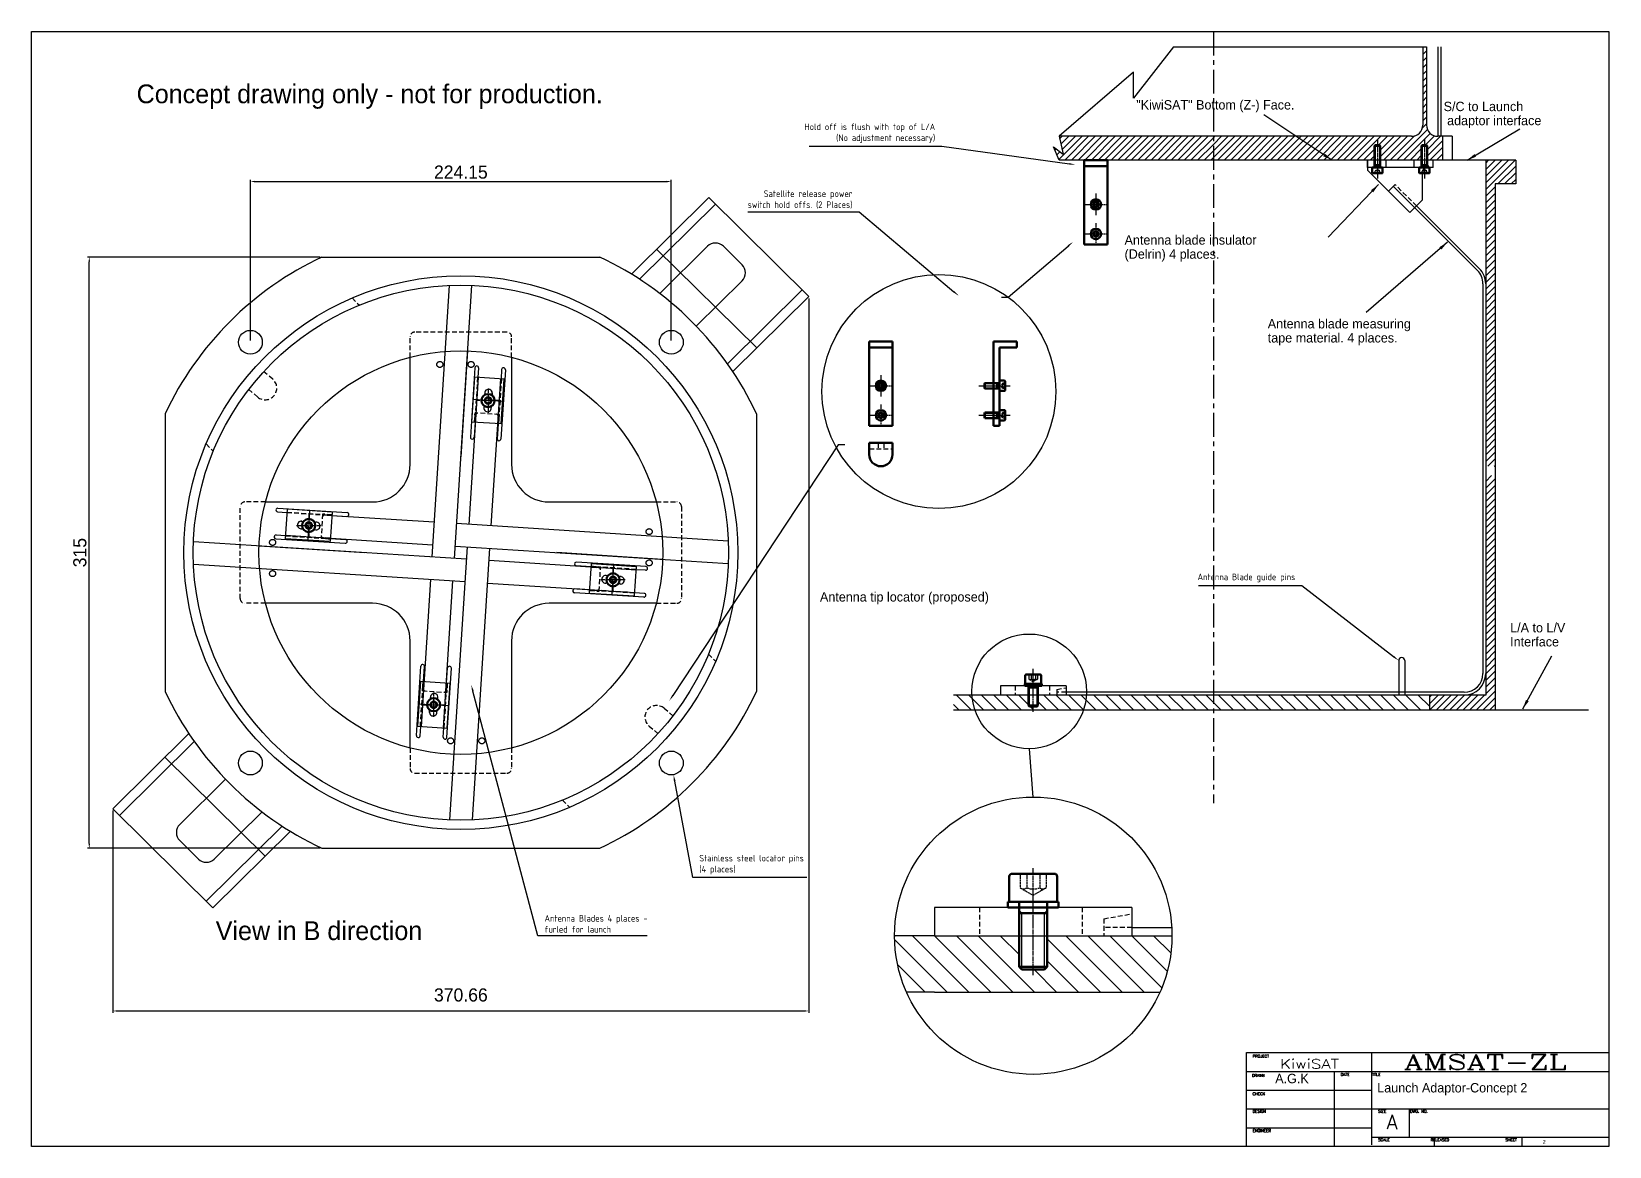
# Model space of a CAD drawing. Header units: millimetres. Extents: x 0 to 840, y 0 to 594.
import ezdxf
from ezdxf.enums import TextEntityAlignment as Align

# ---------------------------------------------------------------- set-up
doc = ezdxf.new("R2010")
doc.units = ezdxf.units.MM
doc.header["$LTSCALE"] = 0.4
doc.header["$PDMODE"] = 3
for name, pattern in [('AM_ISO02W050', [7.5, 6, -1.5]), ('AM_ISO02W050x2', [3.75, 3, -0.75]), ('AM_ISO08W050', [18, 12, -1.5, 3, -1.5]), ('AM_ISO08W050x2', [9, 6, -0.75, 1.5, -0.75]), ('CENTER', [50.8, 31.75, -6.35, 6.35, -6.35]), ('HIDDEN', [9.525, 6.35, -3.175])]:
    doc.linetypes.add(name, pattern=pattern)
for name, color, linetype, lineweight in [('AM_0N', 7, 'Continuous', 50), ('AM_3N', 6, 'AM_ISO02W050', 25), ('AM_4', 3, 'Continuous', 25), ('AM_4N', 3, 'Continuous', 25), ('AM_5', 3, 'Continuous', 25), ('AM_7N', 4, 'AM_ISO08W050', 25), ('AM_8', 1, 'Continuous', 25), ('Yellow', 2, 'Continuous', 50)]:
    doc.layers.add(name, color=color, linetype=linetype, lineweight=lineweight)
for name, color, linetype in [('BORDER', 7, 'Continuous'), ('CL', 3, 'CENTER'), ('HID', 2, 'HIDDEN'), ('OBJ', 7, 'Continuous'), ('OUT', 1, 'Continuous')]:
    doc.layers.add(name, color=color, linetype=linetype)
doc.styles.add('ACISOTS', font='isocp.shx', dxfattribs={"height": 1})
doc.styles.add('COMPLEX', font='complex', dxfattribs={"width": 1.5, "height": 8})
doc.styles.add('SIMPLEX', font='simplex', dxfattribs={"height": 0.06})
doc.dimstyles.new('AM_ISO$0', dxfattribs={"dimtxt": 7, "dimasz": 2.5, "dimexe": 1, "dimexo": 1, "dimgap": 1.5, "dimtad": 1, "dimdsep": 46, "dimtxsty": 'Standard', "dimcen": 0, "dimclrd": 256, "dimclre": 256, "dimclrt": 2, "dimadec": 0, "dimazin": 2, "dimtp": 0.1, "dimtm": 0.1, "dimtfac": 0.71, "dimtmove": 0, "dimatfit": 3, "dimfxl": 1, "dimlwd": -1, "dimlwe": -1, "dimarcsym": 0})
doc.dimstyles.new('AM_ISO$7', dxfattribs={"dimtxt": 5, "dimasz": 2.5, "dimexe": 1, "dimexo": 1, "dimgap": 1.5, "dimtad": 1, "dimdsep": 46, "dimtxsty": 'Standard', "dimcen": 0, "dimclrd": 256, "dimclre": 256, "dimclrt": 2, "dimadec": 0, "dimazin": 2, "dimtp": 0.1, "dimtm": 0.1, "dimtfac": 0.71, "dimtdec": 3, "dimtmove": 0, "dimatfit": 3, "dimfxl": 1, "dimlwd": -1, "dimlwe": -1, "dimarcsym": 0})
pattern_1 = [(45, (20.8389, 67.4299), (-1.767767, 1.767767), [])]
pattern_2 = [(45, (0, 0), (-1.767767, 1.767767), [])]

# ---------------------------------------------------------------- blocks, each defined once
blk = doc.blocks.new('*U34')
at = {"layer": 'AM_0N'}
for p, q in [((740.2, 533.17), (740.5, 533.48)), ((743.2, 533.17), (740.2, 533.17)), ((740.2, 522.73), (740.2, 533.17)), ((742.89, 533.48), (740.5, 533.48)), ((743.2, 533.17), (742.89, 533.48)), ((743.2, 522.73), (743.2, 533.17)), ((738.95, 518.78), (738.95, 521.48)), ((738.95, 521.48), (740.2, 521.48)), ((743.2, 522.73), (740.2, 522.73)), ((740.2, 522.42), (740.2, 522.73)), ((740.2, 521.48), (740.2, 522.42)), ((740.2, 521.48), (743.2, 521.48)), ((743.2, 522.42), (743.2, 522.73)), ((743.2, 521.48), (743.2, 522.42)), ((743.2, 521.48), (744.45, 521.48)), ((744.45, 518.78), (744.45, 521.48)), ((739.25, 518.48), (744.15, 518.48))]:
    blk.add_line(p, q, dxfattribs=at)
for centre, start, end in [((739.25, 518.78), 180, 270), ((744.15, 518.78), 270, 0)]:
    blk.add_arc(centre, 0.3, start, end, dxfattribs=at)
at = {"layer": 'AM_3N', "linetype": 'AM_ISO02W050x2'}
for p, q in [((740.45, 519.78), (741.7, 520.5)), ((740.45, 518.48), (740.45, 519.78)), ((742.95, 519.78), (741.7, 520.5)), ((741.7, 518.48), (741.7, 519.78)), ((742.95, 518.48), (742.95, 519.78))]:
    blk.add_line(p, q, dxfattribs=at)
for centre in [(741.07, 517.7), (742.32, 517.7)]:
    blk.add_arc(centre, 2.17, 73.22582, 106.77418, dxfattribs=at)
at = {"layer": 'AM_4N'}
for p, q in [((740.5, 533.48), (740.5, 522.73)), ((742.89, 533.48), (742.89, 522.73)), ((740.5, 522.73), (740.2, 522.42)), ((742.89, 522.73), (743.2, 522.42))]:
    blk.add_line(p, q, dxfattribs=at)
at = {"layer": 'AM_7N', "linetype": 'AM_ISO08W050x2'}
blk.add_line((741.7, 536.48), (741.7, 515.48), dxfattribs=at)
blk = doc.blocks.new('*U35')
at = {"layer": 'AM_0N'}
for p, q in [((715.17, 533.17), (715.48, 533.48)), ((718.17, 533.17), (715.17, 533.17)), ((715.17, 522.73), (715.17, 533.17)), ((717.87, 533.48), (715.48, 533.48)), ((718.17, 533.17), (717.87, 533.48)), ((718.17, 522.73), (718.17, 533.17)), ((713.92, 518.78), (713.92, 521.48)), ((713.92, 521.48), (715.17, 521.48)), ((718.17, 522.73), (715.17, 522.73)), ((715.17, 522.42), (715.17, 522.73)), ((715.17, 521.48), (715.17, 522.42)), ((715.17, 521.48), (718.17, 521.48)), ((718.17, 522.42), (718.17, 522.73)), ((718.17, 521.48), (718.17, 522.42)), ((718.17, 521.48), (719.42, 521.48)), ((719.42, 518.78), (719.42, 521.48)), ((714.22, 518.48), (719.12, 518.48))]:
    blk.add_line(p, q, dxfattribs=at)
for centre, start, end in [((714.22, 518.78), 180, 270), ((719.12, 518.78), 270, 0)]:
    blk.add_arc(centre, 0.3, start, end, dxfattribs=at)
at = {"layer": 'AM_3N', "linetype": 'AM_ISO02W050x2'}
for p, q in [((715.42, 519.78), (716.67, 520.5)), ((715.42, 518.48), (715.42, 519.78)), ((717.92, 519.78), (716.67, 520.5)), ((716.67, 518.48), (716.67, 519.78)), ((717.92, 518.48), (717.92, 519.78))]:
    blk.add_line(p, q, dxfattribs=at)
for centre in [(716.05, 517.7), (717.3, 517.7)]:
    blk.add_arc(centre, 2.17, 73.22582, 106.77418, dxfattribs=at)
at = {"layer": 'AM_4N'}
for p, q in [((715.48, 533.48), (715.48, 522.73)), ((717.87, 533.48), (717.87, 522.73)), ((715.48, 522.73), (715.17, 522.42)), ((717.87, 522.73), (718.17, 522.42))]:
    blk.add_line(p, q, dxfattribs=at)
at = {"layer": 'AM_7N', "linetype": 'AM_ISO08W050x2'}
blk.add_line((716.67, 536.48), (716.67, 515.48), dxfattribs=at)
blk = doc.blocks.new('*U36')
at = {"layer": 'AM_0N'}
for p, q in [((537.92, 246.48), (528.92, 246.48)), ((528.92, 246.48), (528.92, 245.48)), ((528.92, 245.48), (537.92, 245.48)), ((537.92, 245.48), (537.92, 246.48))]:
    blk.add_line(p, q, dxfattribs=at)
at = {"layer": 'AM_7N', "linetype": 'AM_ISO08W050x2'}
blk.add_line((533.42, 242.48), (533.42, 249.48), dxfattribs=at)
blk = doc.blocks.new('*U37')
at = {"layer": 'AM_0N'}
for p, q in [((529.17, 250.98), (529.17, 246.48)), ((529.17, 246.48), (530.92, 246.48)), ((529.67, 251.48), (537.17, 251.48)), ((530.92, 246.48), (530.92, 244.97)), ((530.92, 246.48), (535.92, 246.48)), ((530.92, 244.97), (530.92, 244.48)), ((530.92, 244.48), (530.92, 234.97)), ((535.92, 244.48), (530.92, 244.48)), ((535.92, 246.48), (537.67, 246.48)), ((535.92, 246.48), (535.92, 244.97)), ((535.92, 244.97), (535.92, 244.48)), ((535.92, 244.48), (535.92, 234.97)), ((537.67, 250.98), (537.67, 246.48)), ((530.92, 234.97), (531.41, 234.48)), ((535.92, 234.97), (530.92, 234.97)), ((535.43, 234.48), (531.41, 234.48)), ((535.92, 234.97), (535.43, 234.48))]:
    blk.add_line(p, q, dxfattribs=at)
for centre, start, end in [((529.67, 250.98), 90, 180), ((537.17, 250.98), 0, 90)]:
    blk.add_arc(centre, 0.5, start, end, dxfattribs=at)
at = {"layer": 'AM_3N', "linetype": 'AM_ISO02W050x2'}
for p, q in [((531.11, 251.48), (531.11, 248.98)), ((531.11, 248.98), (533.42, 247.64)), ((532.27, 251.48), (532.27, 248.98)), ((535.73, 248.98), (533.42, 247.64)), ((534.58, 251.48), (534.58, 248.98)), ((535.73, 251.48), (535.73, 248.98))]:
    blk.add_line(p, q, dxfattribs=at)
for centre, radius, start, end in [((531.69, 249.72), 0.941, 232.12112, 307.87888), ((533.42, 252.24), 3.46, 250.52878, 289.47122), ((535.15, 249.72), 0.941, 232.12112, 307.87888)]:
    blk.add_arc(centre, radius, start, end, dxfattribs=at)
at = {"layer": 'AM_4N'}
for p, q in [((531.41, 244.48), (530.92, 244.97)), ((531.41, 234.48), (531.41, 244.48)), ((535.43, 244.48), (535.92, 244.97)), ((535.43, 234.48), (535.43, 244.48))]:
    blk.add_line(p, q, dxfattribs=at)
at = {"layer": 'AM_7N', "linetype": 'AM_ISO08W050x2'}
blk.add_line((533.42, 231.48), (533.42, 254.48), dxfattribs=at)
blk = doc.blocks.new('*U38')
at = {"layer": 'AM_0N'}
for p, q in [((546.92, 130.28), (519.92, 130.28)), ((519.92, 130.28), (519.92, 127.28)), ((519.92, 127.28), (546.92, 127.28)), ((546.92, 127.28), (546.92, 130.28))]:
    blk.add_line(p, q, dxfattribs=at)
at = {"layer": 'AM_7N', "linetype": 'AM_ISO08W050x2'}
blk.add_line((533.42, 124.28), (533.42, 133.28), dxfattribs=at)
blk = doc.blocks.new('*U39')
at = {"layer": 'AM_0N'}
for p, q in [((520.67, 143.78), (520.67, 130.28)), ((522.17, 145.28), (544.67, 145.28)), ((546.17, 143.78), (546.17, 130.28)), ((520.67, 130.28), (525.92, 130.28)), ((525.92, 130.28), (525.92, 125.76)), ((525.92, 130.28), (540.92, 130.28)), ((540.92, 130.28), (546.17, 130.28)), ((540.92, 130.28), (540.92, 125.76)), ((525.92, 125.76), (525.92, 124.28)), ((525.92, 124.28), (525.92, 95.76)), ((540.92, 124.28), (525.92, 124.28)), ((540.92, 125.76), (540.92, 124.28)), ((540.92, 124.28), (540.92, 95.76)), ((525.92, 95.76), (527.39, 94.28)), ((540.92, 95.76), (525.92, 95.76)), ((539.45, 94.28), (527.39, 94.28)), ((540.92, 95.76), (539.45, 94.28))]:
    blk.add_line(p, q, dxfattribs=at)
for centre, start, end in [((522.17, 143.78), 90, 180), ((544.67, 143.78), 0, 90)]:
    blk.add_arc(centre, 1.5, start, end, dxfattribs=at)
at = {"layer": 'AM_3N', "linetype": 'AM_ISO02W050x2'}
for p, q in [((526.49, 145.28), (526.49, 137.78)), ((529.96, 145.28), (529.96, 137.78)), ((536.89, 145.28), (536.89, 137.78)), ((540.35, 145.28), (540.35, 137.78)), ((526.49, 137.78), (533.42, 133.78)), ((540.35, 137.78), (533.42, 133.78))]:
    blk.add_line(p, q, dxfattribs=at)
for centre, radius, start, end in [((528.22, 140.01), 2.82, 232.12112, 307.87888), ((533.42, 147.58), 10.39, 250.52878, 289.47122), ((538.62, 140.01), 2.82, 232.12112, 307.87888)]:
    blk.add_arc(centre, radius, start, end, dxfattribs=at)
at = {"layer": 'AM_4N'}
for p, q in [((527.39, 124.28), (525.92, 125.76)), ((527.39, 94.28), (527.39, 124.28)), ((539.45, 124.28), (540.92, 125.76)), ((539.45, 94.28), (539.45, 124.28))]:
    blk.add_line(p, q, dxfattribs=at)
at = {"layer": 'AM_7N', "linetype": 'AM_ISO08W050x2'}
blk.add_line((533.42, 91.28), (533.42, 148.28), dxfattribs=at)
blk = doc.blocks.new('*D15')
at = {"layer": 'AM_5'}
for p, q in [((116.54, 429.45), (116.54, 515.08)), ((119.04, 514.08), (338.19, 514.08)), ((340.69, 429.45), (340.69, 515.08))]:
    blk.add_line(p, q, dxfattribs=at)
for points in [[(119.04, 514.49), (119.04, 513.66), (116.54, 514.08)], [(338.19, 514.49), (338.19, 513.66), (340.69, 514.08)]]:
    blk.add_solid(points, dxfattribs=at)
at = {"layer": 'Defpoints', "color": 0}
for p in [(340.69, 514.08), (116.54, 428.45), (340.69, 428.45)]:
    blk.add_point(p, dxfattribs=at)
at = {"layer": 'AM_5', "color": 2, "insert": (228.61, 519.08), "char_height": 7, "attachment_point": 5}
blk.add_mtext('224.15', dxfattribs=at)
blk = doc.blocks.new('*U40')
at = {"layer": 'AM_0N'}
for p, q in [((146.73, 332.34), (145.86, 330.84)), ((145.86, 330.84), (146.73, 329.34)), ((148.46, 332.34), (146.73, 332.34)), ((146.73, 329.34), (148.46, 329.34)), ((149.33, 330.84), (148.46, 332.34)), ((148.46, 329.34), (149.33, 330.84))]:
    blk.add_line(p, q, dxfattribs=at)
for radius in [3.5, 1.73]:
    blk.add_circle((147.59, 330.84), radius, dxfattribs=at)
at = {"layer": 'AM_7N', "linetype": 'AM_ISO08W050x2'}
for p, q in [((147.59, 337.34), (147.59, 324.34)), ((141.09, 330.84), (154.09, 330.84))]:
    blk.add_line(p, q, dxfattribs=at)
blk = doc.blocks.new('*U41')
at = {"layer": 'AM_0N'}
for p, q in [((214.14, 237.08), (212.64, 236.22)), ((212.64, 236.22), (212.64, 234.48)), ((215.64, 236.22), (214.14, 237.08)), ((215.64, 234.48), (215.64, 236.22)), ((212.64, 234.48), (214.14, 233.62)), ((214.14, 233.62), (215.64, 234.48))]:
    blk.add_line(p, q, dxfattribs=at)
for radius in [3.5, 1.73]:
    blk.add_circle((214.14, 235.35), radius, dxfattribs=at)
at = {"layer": 'AM_7N', "linetype": 'AM_ISO08W050x2'}
for p, q in [((207.64, 235.35), (220.64, 235.35)), ((214.14, 228.85), (214.14, 241.85))]:
    blk.add_line(p, q, dxfattribs=at)
blk = doc.blocks.new('*U42')
at = {"layer": 'AM_0N'}
for p, q in [((308.77, 303.4), (307.9, 301.9)), ((310.5, 303.4), (308.77, 303.4)), ((311.37, 301.9), (310.5, 303.4)), ((307.9, 301.9), (308.77, 300.4)), ((308.77, 300.4), (310.5, 300.4)), ((310.5, 300.4), (311.37, 301.9))]:
    blk.add_line(p, q, dxfattribs=at)
for radius in [3.5, 1.73]:
    blk.add_circle((309.64, 301.9), radius, dxfattribs=at)
at = {"layer": 'AM_7N', "linetype": 'AM_ISO08W050x2'}
for p, q in [((309.64, 295.4), (309.64, 308.4)), ((316.14, 301.9), (303.14, 301.9))]:
    blk.add_line(p, q, dxfattribs=at)
blk = doc.blocks.new('*U43')
at = {"layer": 'AM_0N'}
for p, q in [((243.09, 399.12), (241.59, 398.26)), ((241.59, 398.26), (241.59, 396.53)), ((241.59, 396.53), (243.09, 395.66)), ((244.59, 398.26), (243.09, 399.12)), ((243.09, 395.66), (244.59, 396.53)), ((244.59, 396.53), (244.59, 398.26))]:
    blk.add_line(p, q, dxfattribs=at)
for radius in [3.5, 1.73]:
    blk.add_circle((243.09, 397.39), radius, dxfattribs=at)
at = {"layer": 'AM_7N', "linetype": 'AM_ISO08W050x2'}
for p, q in [((243.09, 403.89), (243.09, 390.89)), ((249.59, 397.39), (236.59, 397.39))]:
    blk.add_line(p, q, dxfattribs=at)
blk = doc.blocks.new('*U44')
at = {"layer": 'AM_0N'}
for p, q in [((507.71, 406.75), (507.4, 406.44)), ((507.4, 404.06), (507.4, 406.44)), ((507.71, 403.75), (507.4, 404.06)), ((514.15, 406.75), (507.71, 406.75)), ((507.71, 403.75), (507.71, 406.75)), ((514.15, 403.75), (507.71, 403.75)), ((514.15, 403.75), (514.15, 406.75)), ((514.46, 406.75), (514.15, 406.75)), ((514.46, 403.75), (514.15, 403.75)), ((515.4, 406.75), (514.46, 406.75)), ((515.4, 403.75), (514.46, 403.75)), ((518.1, 408), (515.4, 408)), ((515.4, 408), (515.4, 406.75)), ((515.4, 406.75), (515.4, 403.75)), ((515.4, 403.75), (515.4, 402.5)), ((518.4, 407.7), (518.4, 402.8)), ((518.1, 402.5), (515.4, 402.5))]:
    blk.add_line(p, q, dxfattribs=at)
for centre, start, end in [((518.1, 407.7), 0, 90), ((518.1, 402.8), 270, 0)]:
    blk.add_arc(centre, 0.3, start, end, dxfattribs=at)
at = {"layer": 'AM_3N', "linetype": 'AM_ISO02W050x2'}
for p, q in [((517.1, 406.69), (516.27, 405.25)), ((517.1, 403.8), (516.27, 405.25)), ((518.4, 406.69), (517.1, 406.69)), ((518.4, 405.97), (517.1, 405.97)), ((518.4, 404.53), (517.1, 404.53)), ((518.4, 403.8), (517.1, 403.8))]:
    blk.add_line(p, q, dxfattribs=at)
for centre, radius, start, end in [((517.57, 406.33), 0.588, 142.12112, 217.87888), ((519.14, 405.25), 2.17, 160.52878, 199.47122), ((517.57, 404.17), 0.588, 142.12112, 217.87888)]:
    blk.add_arc(centre, radius, start, end, dxfattribs=at)
at = {"layer": 'AM_4N'}
for p, q in [((507.4, 406.44), (514.15, 406.44)), ((507.4, 404.06), (514.15, 404.06)), ((514.15, 406.44), (514.46, 406.75)), ((514.15, 404.06), (514.46, 403.75))]:
    blk.add_line(p, q, dxfattribs=at)
at = {"layer": 'AM_7N', "linetype": 'AM_ISO08W050x2'}
blk.add_line((504.4, 405.25), (521.4, 405.25), dxfattribs=at)
blk = doc.blocks.new('*U45')
at = {"layer": 'AM_0N'}
for p, q in [((507.71, 391.05), (507.4, 390.74)), ((507.4, 388.36), (507.4, 390.74)), ((507.71, 388.05), (507.4, 388.36)), ((514.15, 391.05), (507.71, 391.05)), ((507.71, 388.05), (507.71, 391.05)), ((514.15, 388.05), (507.71, 388.05)), ((514.15, 388.05), (514.15, 391.05)), ((514.46, 391.05), (514.15, 391.05)), ((514.46, 388.05), (514.15, 388.05)), ((515.4, 391.05), (514.46, 391.05)), ((515.4, 388.05), (514.46, 388.05)), ((518.1, 392.3), (515.4, 392.3)), ((515.4, 392.3), (515.4, 391.05)), ((515.4, 391.05), (515.4, 388.05)), ((515.4, 388.05), (515.4, 386.8)), ((518.1, 386.8), (515.4, 386.8)), ((518.4, 392), (518.4, 387.1))]:
    blk.add_line(p, q, dxfattribs=at)
for centre, start, end in [((518.1, 392), 0, 90), ((518.1, 387.1), 270, 0)]:
    blk.add_arc(centre, 0.3, start, end, dxfattribs=at)
at = {"layer": 'AM_3N', "linetype": 'AM_ISO02W050x2'}
for p, q in [((517.1, 390.99), (516.27, 389.55)), ((517.1, 388.1), (516.27, 389.55)), ((518.4, 390.99), (517.1, 390.99)), ((518.4, 390.27), (517.1, 390.27)), ((518.4, 388.83), (517.1, 388.83)), ((518.4, 388.1), (517.1, 388.1))]:
    blk.add_line(p, q, dxfattribs=at)
for centre, radius, start, end in [((517.57, 390.63), 0.588, 142.12112, 217.87888), ((519.14, 389.55), 2.17, 160.52878, 199.47122), ((517.57, 388.47), 0.588, 142.12112, 217.87888)]:
    blk.add_arc(centre, radius, start, end, dxfattribs=at)
at = {"layer": 'AM_4N'}
for p, q in [((507.4, 390.74), (514.15, 390.74)), ((507.4, 388.36), (514.15, 388.36)), ((514.15, 390.74), (514.46, 391.05)), ((514.15, 388.36), (514.46, 388.05))]:
    blk.add_line(p, q, dxfattribs=at)
at = {"layer": 'AM_7N', "linetype": 'AM_ISO08W050x2'}
blk.add_line((504.4, 389.55), (521.4, 389.55), dxfattribs=at)
blk = doc.blocks.new('*U46')
at = {"layer": 'AM_0N'}
for p, q in [((451.56, 406.5), (450.84, 405.25)), ((450.84, 405.25), (451.56, 404)), ((453.01, 406.5), (451.56, 406.5)), ((451.56, 404), (453.01, 404)), ((453.73, 405.25), (453.01, 406.5)), ((453.01, 404), (453.73, 405.25))]:
    blk.add_line(p, q, dxfattribs=at)
for radius in [2.75, 1.44]:
    blk.add_circle((452.29, 405.25), radius, dxfattribs=at)
at = {"layer": 'AM_7N', "linetype": 'AM_ISO08W050x2'}
for p, q in [((446.54, 405.25), (458.04, 405.25)), ((452.29, 411), (452.29, 399.5))]:
    blk.add_line(p, q, dxfattribs=at)
blk = doc.blocks.new('*U47')
at = {"layer": 'AM_0N'}
for p, q in [((451.56, 390.8), (450.84, 389.55)), ((450.84, 389.55), (451.56, 388.3)), ((453.01, 390.8), (451.56, 390.8)), ((451.56, 388.3), (453.01, 388.3)), ((453.73, 389.55), (453.01, 390.8)), ((453.01, 388.3), (453.73, 389.55))]:
    blk.add_line(p, q, dxfattribs=at)
for radius in [2.75, 1.44]:
    blk.add_circle((452.29, 389.55), radius, dxfattribs=at)
at = {"layer": 'AM_7N', "linetype": 'AM_ISO08W050x2'}
for p, q in [((452.29, 395.3), (452.29, 383.8)), ((446.54, 389.55), (458.04, 389.55))]:
    blk.add_line(p, q, dxfattribs=at)
blk = doc.blocks.new('*S58')
at = {"layer": 'AM_5', "color": 3}
for p, q in [((429.54, 373.77), (341.5, 240.29)), ((433.04, 373.77), (429.54, 373.77))]:
    blk.add_line(p, q, dxfattribs=at)
blk.add_trace([(341.11, 240.54), (341.88, 240.04), (339.57, 237.37)], dxfattribs=at)
at = {"layer": 'AM_5', "color": 2, "insert": (433.04, 375.52), "char_height": 3.5, "attachment_point": 7, "style": 'ACISOTS'}
blk.add_mtext('\\P', dxfattribs=at)
blk = doc.blocks.new('*U54')
at = {"layer": 'AM_0N'}
for p, q in [((566.08, 487.43), (565.36, 486.18)), ((567.53, 487.43), (566.08, 487.43)), ((568.25, 486.18), (567.53, 487.43)), ((565.36, 486.18), (566.08, 484.93)), ((566.08, 484.93), (567.53, 484.93)), ((567.53, 484.93), (568.25, 486.18))]:
    blk.add_line(p, q, dxfattribs=at)
for radius in [2.75, 1.44]:
    blk.add_circle((566.8, 486.18), radius, dxfattribs=at)
at = {"layer": 'AM_7N', "linetype": 'AM_ISO08W050x2'}
for p, q in [((566.8, 491.93), (566.8, 480.43)), ((561.05, 486.18), (572.55, 486.18))]:
    blk.add_line(p, q, dxfattribs=at)
blk = doc.blocks.new('*S59')
at = {"layer": 'AM_5', "color": 3}
for p, q in [((381.36, 497.92), (440.65, 497.92)), ((440.65, 497.92), (491.17, 455.36))]:
    blk.add_line(p, q, dxfattribs=at)
blk.add_trace([(490.87, 455.01), (491.47, 455.71), (493.85, 453.11)], dxfattribs=at)
at = {"layer": 'AM_5', "color": 2, "insert": (437.15, 499.67), "char_height": 3.5, "attachment_point": 9, "style": 'ACISOTS'}
blk.add_mtext('Satellite release power \\Pswitch hold offs. (2 Places) ', dxfattribs=at)
blk = doc.blocks.new('*S60')
at = {"layer": 'AM_5', "color": 3}
for p, q in [((519.99, 452.48), (551.98, 479.7)), ((516.49, 452.48), (519.99, 452.48))]:
    blk.add_line(p, q, dxfattribs=at)
blk.add_trace([(552.28, 479.35), (551.68, 480.05), (554.64, 481.97)], dxfattribs=at)
blk = doc.blocks.new('*U56')
at = {"layer": 'AM_0N'}
for p, q in [((566.08, 503.13), (565.36, 501.88)), ((565.36, 501.88), (566.08, 500.63)), ((567.53, 503.13), (566.08, 503.13)), ((566.08, 500.63), (567.53, 500.63)), ((568.25, 501.88), (567.53, 503.13)), ((567.53, 500.63), (568.25, 501.88))]:
    blk.add_line(p, q, dxfattribs=at)
for radius in [2.75, 1.44]:
    blk.add_circle((566.8, 501.88), radius, dxfattribs=at)
at = {"layer": 'AM_7N', "linetype": 'AM_ISO08W050x2'}
for p, q in [((566.8, 507.63), (566.8, 496.13)), ((561.05, 501.88), (572.55, 501.88))]:
    blk.add_line(p, q, dxfattribs=at)
blk = doc.blocks.new('*S61')
at = {"layer": 'AM_5', "color": 3}
for p, q in [((414.01, 532.86), (484.72, 532.86)), ((484.72, 532.86), (552.69, 523.47))]:
    blk.add_line(p, q, dxfattribs=at)
blk.add_trace([(552.63, 523.01), (552.76, 523.92), (556.16, 522.99)], dxfattribs=at)
at = {"layer": 'AM_5', "color": 2, "insert": (481.22, 534.61), "char_height": 3.5, "attachment_point": 9, "style": 'ACISOTS'}
blk.add_mtext('Hold off is flush with top of L/A\\P(No adjustment necessary)', dxfattribs=at)
blk = doc.blocks.new('*S62')
at = {"layer": 'AM_5', "color": 3}
for p, q in [((621.39, 298.89), (676.43, 298.89)), ((676.43, 298.89), (725.26, 261.02))]:
    blk.add_line(p, q, dxfattribs=at)
blk.add_trace([(724.97, 260.66), (725.54, 261.39), (728.02, 258.88)], dxfattribs=at)
at = {"layer": 'AM_5', "color": 2, "insert": (672.93, 300.64), "char_height": 3.5, "attachment_point": 9, "style": 'ACISOTS'}
blk.add_mtext('Antenna Blade guide pins\\P', dxfattribs=at)
blk = doc.blocks.new('*D32')
at = {"layer": 'AM_5'}
for p, q in [((153.66, 473.87), (29.74, 473.87)), ((30.74, 161.37), (30.74, 471.37)), ((153.66, 158.87), (29.74, 158.87))]:
    blk.add_line(p, q, dxfattribs=at)
for points in [[(30.32, 471.37), (31.15, 471.37), (30.74, 473.87)], [(30.32, 161.37), (31.15, 161.37), (30.74, 158.87)]]:
    blk.add_solid(points, dxfattribs=at)
at = {"layer": 'Defpoints', "color": 0}
for p in [(30.74, 473.87), (154.66, 473.87), (154.66, 158.87)]:
    blk.add_point(p, dxfattribs=at)
at = {"layer": 'AM_5', "color": 2, "insert": (25.74, 316.37), "char_height": 7, "attachment_point": 5, "rotation": 90}
blk.add_mtext('315', dxfattribs=at)
blk = doc.blocks.new('*S63')
at = {"layer": 'AM_5', "color": 3}
for p, q in [((269.66, 112.21), (235.03, 242.6)), ((327.78, 112.21), (269.66, 112.21))]:
    blk.add_line(p, q, dxfattribs=at)
blk.add_trace([(235.47, 242.72), (234.58, 242.48), (234.13, 245.99)], dxfattribs=at)
at = {"layer": 'AM_5', "color": 2, "insert": (273.16, 113.96), "char_height": 3.5, "attachment_point": 7, "style": 'ACISOTS'}
blk.add_mtext('Antenna Blades 4 places -\\Pfurled for launch ', dxfattribs=at)
blk = doc.blocks.new('*S64')
at = {"layer": 'AM_5', "color": 3}
for p, q in [((352.09, 143.21), (342.5, 194.61)), ((412.89, 143.21), (352.09, 143.21))]:
    blk.add_line(p, q, dxfattribs=at)
blk.add_trace([(342.95, 194.7), (342.04, 194.53), (341.86, 198.05)], dxfattribs=at)
at = {"layer": 'AM_5', "color": 2, "insert": (355.59, 144.96), "char_height": 3.5, "attachment_point": 7, "style": 'ACISOTS'}
blk.add_mtext('Stainless steel locator pins\\P(4 places)', dxfattribs=at)
blk = doc.blocks.new('*D33')
at = {"layer": 'AM_5'}
for p, q in [((413.94, 451.83), (413.94, 71.18)), ((43.29, 178.91), (43.29, 71.18)), ((45.79, 72.18), (411.44, 72.18))]:
    blk.add_line(p, q, dxfattribs=at)
for points in [[(45.79, 72.59), (45.79, 71.76), (43.29, 72.18)], [(411.44, 72.59), (411.44, 71.76), (413.94, 72.18)]]:
    blk.add_solid(points, dxfattribs=at)
at = {"layer": 'Defpoints', "color": 0}
for p in [(413.94, 452.83), (43.29, 179.91), (413.94, 72.18)]:
    blk.add_point(p, dxfattribs=at)
at = {"layer": 'AM_5', "color": 2, "insert": (228.61, 80.68), "char_height": 7, "attachment_point": 5}
blk.add_mtext('370.66', dxfattribs=at)

msp = doc.modelspace()

# ---------------------------------------------------------------- hatches: boundary and pattern name
at = {"layer": 'AM_8'}
h = msp.add_hatch(dxfattribs=at)
h.set_pattern_fill('_U', color=256, scale=2.5, angle=45, style=0, pattern_type=0)
h.set_pattern_definition(pattern_2)
edge = h.paths.add_edge_path()
edge.add_line((715.173, 533.171), (715.479, 533.478))
edge.add_line((715.479, 533.478), (717.866, 533.478))
edge.add_line((717.866, 533.478), (718.173, 533.171))
edge.add_line((718.173, 533.171), (718.173, 525.478))
edge.add_line((718.173, 525.478), (740.196, 525.478))
edge.add_line((740.196, 525.478), (740.196, 533.171))
edge.add_line((740.196, 533.171), (740.503, 533.478))
edge.add_line((740.503, 533.478), (742.89, 533.478))
edge.add_line((742.89, 533.478), (743.196, 533.171))
edge.add_line((743.196, 533.171), (743.196, 525.478))
edge.add_line((743.196, 525.478), (751.421, 525.478))
edge.add_line((751.421, 525.478), (751.421, 538.178))
edge.add_line((751.421, 538.178), (748.821, 538.178))
edge.add_arc((748.821, 544.178), 6, 180, 270, ccw=False)
edge.add_line((742.821, 544.178), (742.821, 585.875))
edge.add_line((742.821, 585.875), (740.821, 585.875))
edge.add_line((740.821, 585.875), (740.821, 544.178))
edge.add_arc((734.821, 544.178), 6, -90, 0, ccw=False)
edge.add_line((734.821, 538.178), (629.351, 538.178))
edge.add_line((629.351, 538.178), (629.351, 525.478))
edge.add_line((629.351, 525.478), (715.173, 525.478))
edge.add_line((715.173, 525.478), (715.173, 533.171))
h = msp.add_hatch(dxfattribs=at)
h.set_pattern_fill('_U', color=256, scale=2.5, angle=45, style=0, pattern_type=0)
h.set_pattern_definition(pattern_2)
h.paths.add_polyline_path([(629.351, 538.178), (547.146, 538.178), (549.269, 528.62), (544.264, 532.516), (547.146, 525.478), (629.351, 525.478)])
h = msp.add_hatch(dxfattribs=at)
h.set_pattern_fill('_U', color=256, scale=2.5, angle=45, style=0, pattern_type=0)
h.set_pattern_definition(pattern_1)
h.paths.add_polyline_path([(790.351, 512.778), (790.351, 525.478), (774.351, 525.478), (774.351, 362.394), (779.351, 362.394), (779.351, 512.778)])
h = msp.add_hatch(dxfattribs=at)
h.set_pattern_fill('_U', color=256, scale=2.5, angle=45, style=0, pattern_type=0)
h.set_pattern_definition(pattern_1)
h.paths.add_polyline_path([(779.351, 357.394), (774.351, 357.394), (774.351, 240.478), (744.352, 240.478), (744.352, 232.478), (779.351, 232.478)])
h = msp.add_hatch(dxfattribs=at)
h.set_pattern_fill('_U', color=256, scale=4.7, angle=135, style=0, pattern_type=0)
h.set_pattern_definition([(135, (20.839, 67.43), (-3.323402, -3.323402), [])])
h.paths.add_polyline_path([(744.352, 240.478), (535.921, 240.478), (535.921, 234.969), (535.43, 234.478), (531.412, 234.478), (530.921, 234.969), (530.921, 240.478), (490.874, 240.478), (490.944, 232.478), (744.352, 232.478)])
h = msp.add_hatch(dxfattribs=at)
h.set_pattern_fill('_U', color=256, scale=8.25, angle=135, style=0, pattern_type=0)
h.set_pattern_definition([(135, (133.355, 28.071), (-5.83363, -5.83363), [])])
edge = h.paths.add_edge_path()
edge.add_arc((533.421, 112.283), 73.87, 180.300002, 203.961392)
edge.add_line((465.917, 82.283), (600.924, 82.283))
edge.add_arc((533.421, 112.283), 73.87, 336.038608, 360)
edge.add_line((607.29, 112.283), (540.921, 112.283))
edge.add_line((540.921, 112.283), (540.921, 95.755))
edge.add_line((540.921, 95.755), (539.449, 94.283))
edge.add_line((539.449, 94.283), (527.393, 94.283))
edge.add_line((527.393, 94.283), (525.921, 95.755))
edge.add_line((525.921, 95.755), (525.921, 112.283))
edge.add_line((525.921, 112.283), (459.952, 112.283))
edge.add_line((459.952, 112.283), (459.552, 111.896))

# ---------------------------------------------------------------- linework, layer by layer
msp.add_lwpolyline([(0, 0), (0, 594), (840, 594), (840, 0), (0, 0)], close=True)
at = {"layer": 'AM_4'}
msp.add_line((228.615, 316.371), (228.615, 316.371), dxfattribs=at)
msp.add_line((228.615, 316.371), (228.615, 316.371), dxfattribs=at)
at = {"layer": 'BORDER'}
for p, q in [((646.925, 50), (840.257, 50)), ((646.925, 0), (646.925, 50)), ((713.591, 50), (713.591, 0.853)), ((646.925, 40), (840.159, 40)), ((693.591, 40), (693.591, 0.374)), ((646.925, 30), (713.591, 30)), ((646.925, 20), (840.159, 20)), ((733.591, 20), (733.591, 5)), ((646.925, 10), (713.591, 10)), ((713.591, 5), (840.159, 5)), ((746.924, 5), (746.924, 0)), ((793.591, 5), (793.591, 0))]:
    msp.add_line(p, q, dxfattribs=at)
at = {"layer": 'CL'}
msp.add_line((629.351, 594), (629.351, 182.957), dxfattribs=at)
for centre in [(217.434, 416.638), (234.067, 416.638), (328.882, 327.552), (128.348, 321.823), (328.882, 310.919), (128.348, 305.19), (223.163, 216.104), (239.796, 216.104)]:
    msp.add_circle(centre, 1.6, dxfattribs=at)
at = {"layer": 'HID'}
for p, q in [((170.73, 452.038), (174.551, 448.217)), ((201.615, 420.425), (201.615, 431.371)), ((253.115, 433.871), (204.115, 433.871)), ((255.615, 420.425), (255.615, 431.371)), ((128.397, 408.75), (123.646, 412.744)), ((237.518, 409.773), (235.984, 385.822)), ((237.718, 409.76), (236.184, 385.81)), ((249.993, 408.974), (248.459, 385.024)), ((250.192, 408.962), (248.659, 385.011)), ((120.416, 399.259), (115.666, 403.254)), ((235.835, 385.832), (236.154, 390.822)), ((249.128, 389.991), (236.154, 390.822)), ((236.334, 385.8), (236.589, 389.792)), ((248.309, 385.033), (248.565, 389.025)), ((248.808, 385.001), (249.128, 389.991)), ((92.948, 374.256), (96.769, 370.435)), ((446.085, 371.601), (458.485, 371.601)), ((450.785, 374.801), (450.785, 371.601)), ((453.785, 374.801), (453.785, 371.601)), ((111.115, 291.871), (111.115, 340.871)), ((124.561, 343.371), (113.615, 343.371)), ((136.011, 337.748), (159.962, 336.215)), ((136.024, 337.948), (159.975, 336.414)), ((154.995, 336.884), (154.164, 323.91)), ((159.985, 336.564), (154.995, 336.884)), ((159.953, 336.065), (155.961, 336.321)), ((332.669, 343.371), (343.615, 343.371)), ((346.115, 340.871), (346.115, 291.871)), ((135.213, 325.274), (159.163, 323.74)), ((135.225, 325.474), (159.176, 323.94)), ((159.154, 323.591), (154.164, 323.91)), ((159.186, 324.09), (155.194, 324.345)), ((298.044, 308.652), (302.036, 308.396)), ((322.005, 307.268), (298.054, 308.802)), ((322.017, 307.468), (298.067, 309.001)), ((298.076, 309.151), (303.066, 308.831)), ((302.235, 295.858), (303.066, 308.831)), ((297.245, 296.178), (302.235, 295.858)), ((321.206, 294.794), (297.255, 296.327)), ((321.219, 294.993), (297.268, 296.527)), ((297.277, 296.677), (301.269, 296.421)), ((124.561, 289.371), (113.615, 289.371)), ((332.669, 289.371), (343.615, 289.371)), ((360.461, 262.307), (364.282, 258.486)), ((207.038, 223.78), (208.571, 247.731)), ((207.237, 223.767), (208.771, 247.718)), ((208.422, 247.74), (208.102, 242.751)), ((208.921, 247.709), (208.665, 243.717)), ((219.512, 222.981), (221.046, 246.932)), ((219.712, 222.968), (221.246, 246.919)), ((220.896, 246.942), (220.641, 242.95)), ((221.395, 246.91), (221.076, 241.92)), ((208.102, 242.751), (221.076, 241.92)), ((336.814, 233.482), (341.564, 229.488)), ((328.833, 223.992), (333.584, 219.997)), ((201.615, 212.317), (201.555, 201.384)), ((255.615, 212.317), (255.615, 201.371)), ((204.055, 198.871), (253.115, 198.871)), ((282.679, 184.525), (286.5, 180.704))]:
    msp.add_line(p, q, dxfattribs=at)
at = {"layer": 'HID', "color": 1}
for p, q in [((523.869, 245.478), (523.869, 240.478)), ((542.102, 245.478), (542.102, 240.478)), ((545.921, 243.478), (545.921, 240.476)), ((550.921, 241.948), (545.921, 241.948)), ((504.766, 127.283), (504.766, 112.283)), ((559.464, 127.283), (559.464, 112.283)), ((570.921, 121.283), (570.921, 112.277)), ((585.921, 116.693), (570.921, 116.693))]:
    msp.add_line(p, q, dxfattribs=at)
at = {"layer": 'HID'}
for centre, radius, start, end in [((204.115, 431.371), 2.5, 90, 180), ((253.115, 431.371), 2.5, 0, 90), ((124.406, 404.005), 6.2, 229.93803, 49.93803), ((237.587, 389.728), 1, 86.336042, 176.336042), ((247.567, 389.089), 1, 356.336042, 86.336042), ((113.615, 340.871), 2.5, 90, 180), ((155.897, 335.323), 1, 86.336042, 176.336042), ((343.615, 340.871), 2.5, 0, 90), ((155.258, 325.343), 1, 176.336042, 266.336042), ((301.972, 307.398), 1, 356.336042, 86.336042), ((301.333, 297.419), 1, 266.336042, 356.336042), ((113.615, 291.871), 2.5, 180, 270), ((343.615, 291.871), 2.5, 270, 0), ((209.663, 243.653), 1, 176.336042, 266.336042), ((219.643, 243.014), 1, 266.336042, 356.336042), ((332.824, 228.737), 6.2, 49.93803, 229.93803), ((204.055, 201.371), 2.5, 179.68727, 270), ((253.115, 201.371), 2.5, 270, 0)]:
    msp.add_arc(centre, radius, start, end, dxfattribs=at)
at = {"layer": 'OBJ'}
for p, q in [((711.351, 521.478), (711.351, 520.23)), ((711.351, 521.478), (711.351, 520.23)), ((713.741, 521.445), (713.709, 521.478))]:
    msp.add_line(p, q, dxfattribs=at)
at = {"layer": 'OBJ', "linetype": 'HIDDEN'}
msp.add_line((737.505, 501.132), (726.191, 512.446), dxfattribs=at)
at = {"layer": 'OUT'}
for p, q in [((608.06, 585.875), (586.774, 558.419)), ((608.06, 585.875), (742.821, 585.875)), ((740.821, 585.875), (740.821, 544.178)), ((742.821, 585.875), (742.821, 544.178)), ((748.821, 585.875), (748.821, 538.178)), ((750.421, 585.875), (750.421, 538.178)), ((586.774, 572.406), (547.146, 538.178)), ((586.774, 558.419), (586.774, 572.406)), ((734.821, 538.178), (547.146, 538.178)), ((547.146, 538.178), (549.269, 528.62)), ((756.421, 538.178), (748.821, 538.178)), ((751.421, 538.178), (751.421, 525.478)), ((756.421, 538.178), (756.421, 525.478)), ((547.146, 525.478), (544.264, 532.516)), ((544.264, 532.516), (549.269, 528.62)), ((790.351, 525.478), (547.146, 525.478)), ((711.351, 521.478), (711.351, 525.478)), ((746.351, 525.478), (711.351, 525.478)), ((711.351, 521.478), (711.351, 525.478)), ((711.351, 525.478), (711.351, 520.23)), ((743.945, 521.478), (711.351, 521.478)), ((721.351, 521.478), (721.351, 525.478)), ((736.351, 521.478), (736.351, 525.478)), ((746.351, 521.478), (743.945, 521.478)), ((746.351, 521.478), (746.351, 525.478)), ((774.351, 525.478), (774.351, 240.478)), ((790.351, 525.478), (790.351, 512.778)), ((733.977, 497.604), (711.351, 520.23)), ((740.765, 504.392), (740.765, 518.298)), ((779.351, 512.778), (779.351, 232.478)), ((790.351, 512.778), (779.351, 512.778)), ((360.61, 505.569), (319.398, 464.811)), ((413.944, 452.832), (360.61, 505.569)), ((726.191, 512.446), (722.663, 508.918)), ((769.952, 466.72), (725.209, 511.463)), ((740.765, 504.392), (733.977, 497.604)), ((364.166, 502.053), (323.736, 462.069)), ((359.948, 479.598), (334.508, 454.438)), ((378.341, 469.754), (368.386, 479.598)), ((154.657, 473.871), (302.573, 473.871)), ((386.213, 425.406), (332.879, 478.143)), ((222.434, 458.737), (213.171, 314.087)), ((225.147, 313.32), (234.46, 458.751)), ((378.342, 461.221), (353.934, 437.082)), ((410.388, 456.348), (370.58, 416.978)), ((772.881, 459.649), (772.881, 251.948)), ((413.944, 452.832), (373.457, 412.791)), ((201.615, 363.371), (201.615, 420.425)), ((232.222, 423.81), (228.615, 367.481)), ((255.615, 420.425), (255.615, 363.371)), ((236.041, 414.878), (233.677, 377.954)), ((238.037, 414.75), (237.718, 409.76)), ((252.308, 413.836), (249.944, 376.912)), ((250.312, 413.964), (249.993, 408.974)), ((237.867, 409.751), (232.85, 331.397)), ((234.488, 385.918), (236.021, 409.869)), ((251.689, 408.866), (236.021, 409.869)), ((244.826, 330.63), (249.843, 408.984)), ((250.155, 384.915), (251.689, 408.866)), ((250.922, 396.89), (235.254, 397.894)), ((241.362, 401.65), (241.281, 400.389)), ((245.34, 401.515), (245.25, 400.145)), ((71.115, 390.329), (71.115, 242.413)), ((240.914, 394.649), (240.852, 393.674)), ((244.87, 394.379), (244.82, 393.625)), ((386.115, 390.329), (386.115, 242.413)), ((250.155, 384.915), (234.488, 385.918)), ((236.184, 385.81), (235.673, 377.826)), ((248.459, 385.024), (247.948, 377.04)), ((124.561, 343.371), (181.615, 343.371)), ((131.022, 338.068), (136.011, 337.748)), ((131.149, 340.064), (168.074, 337.699)), ((136.12, 339.445), (135.117, 323.777)), ((160.071, 337.911), (136.12, 339.445)), ((148.095, 338.678), (147.092, 323.01)), ((160.071, 337.911), (159.068, 322.243)), ((159.962, 336.215), (167.946, 335.704)), ((275.615, 343.371), (332.669, 343.371)), ((143.336, 329.118), (144.596, 329.037)), ((143.471, 333.096), (144.841, 333.005)), ((150.336, 328.67), (151.311, 328.607)), ((150.607, 332.626), (151.361, 332.576)), ((214.356, 332.581), (159.991, 336.063)), ((370.981, 322.552), (226.331, 331.814)), ((231.666, 312.903), (86.235, 322.215)), ((121.176, 319.978), (177.505, 316.371)), ((130.108, 323.797), (167.032, 321.433)), ((130.236, 325.793), (135.225, 325.474)), ((159.068, 322.243), (135.117, 323.777)), ((135.235, 325.623), (213.589, 320.606)), ((159.176, 323.94), (167.16, 323.429)), ((222.77, 173.991), (232.083, 319.422)), ((225.564, 319.839), (370.995, 310.526)), ((234.796, 174.005), (244.059, 318.655)), ((321.995, 307.118), (243.641, 312.136)), ((336.054, 312.764), (279.725, 316.371)), ((327.122, 308.944), (290.198, 311.309)), ((86.249, 310.19), (230.899, 300.927)), ((298.054, 308.802), (290.07, 309.313)), ((297.159, 294.83), (298.162, 310.498)), ((298.162, 310.498), (322.113, 308.965)), ((306.894, 304.072), (305.919, 304.134)), ((309.135, 294.063), (310.138, 309.731)), ((313.894, 303.624), (312.634, 303.705)), ((321.11, 293.297), (322.113, 308.965)), ((326.994, 306.948), (322.005, 307.268)), ((212.404, 302.111), (207.387, 223.758)), ((219.363, 222.991), (224.38, 301.345)), ((242.874, 300.16), (321.228, 295.143)), ((326.081, 292.678), (289.156, 295.042)), ((297.268, 296.527), (289.284, 297.038)), ((297.159, 294.83), (321.11, 293.297)), ((306.623, 300.116), (305.869, 300.166)), ((313.759, 299.646), (312.389, 299.736)), ((326.208, 294.674), (321.219, 294.993)), ((181.615, 289.371), (124.561, 289.371)), ((332.669, 289.371), (275.615, 289.371)), ((201.615, 212.317), (201.615, 269.371)), ((255.615, 269.371), (255.615, 212.317)), ((204.922, 218.905), (207.286, 255.83)), ((208.771, 247.718), (209.282, 255.702)), ((221.046, 246.932), (221.557, 254.916)), ((221.189, 217.864), (223.553, 254.788)), ((728.021, 258.878), (728.021, 240.478)), ((731.221, 258.878), (731.221, 240.478)), ((207.075, 247.827), (205.541, 223.876)), ((207.075, 247.827), (222.742, 246.823)), ((222.742, 246.823), (221.209, 222.872)), ((515.921, 245.478), (515.921, 240.478)), ((550.921, 245.478), (515.921, 245.478)), ((550.921, 245.478), (550.921, 241.948)), ((206.308, 235.851), (221.976, 234.848)), ((212.36, 238.362), (212.41, 239.117)), ((216.316, 238.092), (216.378, 239.067)), ((774.351, 240.478), (490.874, 240.478)), ((762.881, 241.948), (550.921, 241.948)), ((550.921, 241.948), (550.921, 240.478)), ((744.352, 240.478), (744.352, 232.478)), ((211.89, 231.227), (211.98, 232.597)), ((215.868, 231.092), (215.949, 232.352)), ((829.079, 232.478), (490.944, 232.478)), ((43.286, 179.91), (83.773, 219.951)), ((205.541, 223.876), (221.209, 222.872)), ((206.918, 218.777), (207.237, 223.767)), ((219.193, 217.991), (219.512, 222.981)), ((46.842, 176.394), (86.65, 215.764)), ((531.266, 211.915), (533.248, 186.152)), ((71.017, 207.336), (124.351, 154.599)), ((78.888, 171.52), (103.296, 195.659)), ((43.286, 179.91), (96.62, 127.173)), ((97.282, 153.144), (122.722, 178.303)), ((93.064, 130.689), (133.494, 170.673)), ((78.889, 162.988), (88.844, 153.144)), ((96.62, 127.173), (137.832, 167.931)), ((154.657, 158.871), (302.573, 158.871)), ((480.921, 127.283), (480.921, 112.283)), ((585.921, 127.283), (480.921, 127.283)), ((585.921, 127.283), (585.921, 116.693)), ((459.952, 112.283), (459.552, 111.896)), ((480.921, 112.283), (459.952, 112.283)), ((480.921, 112.283), (607.29, 112.283)), ((585.921, 116.693), (585.921, 112.283)), ((585.921, 116.693), (607.159, 116.693)), ((480.921, 82.283), (465.917, 82.283)), ((480.921, 82.283), (600.924, 82.283))]:
    msp.add_line(p, q, dxfattribs=at)
at = {"layer": 'OUT', "linetype": 'Continuous'}
msp.add_line((770.991, 467.645), (737.505, 501.132), dxfattribs=at)
at = {"layer": 'OUT', "linetype": 'HIDDEN'}
for p, q in [((545.921, 243.478), (550.811, 244.409)), ((570.921, 121.283), (585.921, 123.947))]:
    msp.add_line(p, q, dxfattribs=at)
at = {"layer": 'OUT'}
for centre, radius in [((228.615, 316.371), 147.5), ((483.206, 402.21), 62.29), ((228.615, 316.371), 142.5), ((116.539, 428.447), 6.35), ((340.691, 428.447), 6.35), ((340.691, 428.447), 6.35), ((340.691, 428.447), 6.35), ((228.615, 316.371), 107.5), ((531.266, 242.463), 30.548), ((116.539, 204.294), 6.35), ((116.539, 204.294), 6.35), ((116.539, 204.294), 6.35), ((340.691, 204.294), 6.35), ((533.421, 112.283), 73.87)]:
    msp.add_circle(centre, radius, dxfattribs=at)
for centre, radius, start, end in [((734.821, 544.178), 6, 270, 0), ((748.821, 544.178), 6, 180, 270), ((743.945, 519.229), 3.18, 90, 180), ((364.167, 475.332), 6, 45.322432, 134.682616), ((228.615, 316.371), 174, 115.153486, 154.846514), ((228.615, 316.371), 174, 25.153486, 64.846514), ((374.122, 465.487), 6, 314.682616, 45.322432), ((762.881, 459.649), 10, 0, 45), ((762.881, 459.535), 11.47, 0, 45), ((237.039, 414.814), 1, 356.336042, 176.336042), ((251.31, 413.9), 1, 356.336042, 176.336042), ((243.344, 401.384), 2, 348.71188, 180.32855), ((242.833, 393.4), 2, 172.121655, 6.441701), ((234.675, 377.89), 1, 176.336042, 356.336042), ((248.946, 376.976), 1, 176.336042, 356.336042), ((181.615, 363.371), 20, 270, 0), ((275.615, 363.371), 20, 180, 270), ((131.085, 339.066), 1, 86.336042, 266.336042), ((168.01, 336.701), 1, 266.336042, 86.336042), ((143.602, 331.1), 2, 78.71188, 270.32855), ((151.586, 330.589), 2, 262.121655, 96.441701), ((130.172, 324.795), 1, 86.336042, 266.336042), ((167.096, 322.431), 1, 266.336042, 86.336042), ((290.134, 310.311), 1, 86.336042, 266.336042), ((305.644, 302.153), 2, 82.121655, 276.441701), ((313.628, 301.642), 2, 258.71188, 90.32855), ((327.058, 307.946), 1, 266.336042, 86.336042), ((289.22, 296.04), 1, 86.336042, 266.336042), ((326.145, 293.676), 1, 266.336042, 86.336042), ((181.615, 269.371), 20, 0, 90), ((275.615, 269.371), 20, 90, 180), ((208.284, 255.766), 1, 356.336042, 176.336042), ((222.555, 254.852), 1, 356.336042, 176.336042), ((729.621, 258.878), 1.6, 0, 180), ((762.881, 251.948), 10, 270, 0), ((762.881, 251.948), 11.47, 270, 0), ((228.615, 316.371), 174, 205.153486, 244.846514), ((214.397, 239.341), 2, 352.121655, 186.441701), ((228.615, 316.371), 174, 295.153486, 334.846514), ((213.886, 231.358), 2, 168.71188, 0.32855), ((205.92, 218.841), 1, 176.336042, 356.336042), ((220.191, 217.927), 1, 176.336042, 356.336042), ((83.108, 167.254), 6, 134.682616, 225.322432), ((93.063, 157.41), 6, 225.322432, 314.682616)]:
    msp.add_arc(centre, radius, start, end, dxfattribs=at)
at = {"layer": 'Yellow'}
for p, q in [((560.604, 525.478), (573.004, 525.478)), ((560.604, 525.478), (560.604, 480.478)), ((560.604, 522.278), (573.004, 522.278)), ((573.004, 525.478), (573.004, 480.478)), ((560.604, 480.478), (573.004, 480.478)), ((446.085, 428.849), (458.485, 428.849)), ((446.085, 428.849), (446.085, 383.849)), ((458.485, 428.849), (458.485, 383.849)), ((512.203, 428.849), (512.203, 383.849)), ((512.203, 428.849), (524.603, 428.849)), ((524.603, 428.849), (524.603, 425.649)), ((446.085, 425.649), (458.485, 425.649)), ((515.403, 425.649), (515.403, 383.849)), ((515.403, 425.649), (524.603, 425.649)), ((512.203, 406.749), (515.403, 406.749)), ((512.203, 403.749), (515.403, 403.749)), ((512.203, 390.873), (515.403, 390.873)), ((512.203, 388.224), (515.403, 388.224)), ((446.085, 383.849), (458.485, 383.849)), ((512.203, 383.849), (515.403, 383.849)), ((446.085, 374.801), (446.085, 368.601)), ((446.085, 374.801), (458.485, 374.801)), ((458.485, 374.801), (458.485, 368.601))]:
    msp.add_line(p, q, dxfattribs=at)
for centre, radius in [((566.804, 501.878), 1.5), ((566.804, 486.178), 1.325), ((452.285, 405.249), 1.5), ((452.285, 389.549), 1.325)]:
    msp.add_circle(centre, radius, dxfattribs=at)
msp.add_arc((452.285, 368.601), 6.2, 180, 0, dxfattribs=at)

# ---------------------------------------------------------------- block references
at = {"layer": 'AM_0N'}
for name in ['*U35', '*U34', '*U56', '*U54', '*U43', '*U46', '*U44', '*U47', '*U45', '*U40', '*U42', '*U37', '*U36', '*U41', '*U39', '*U38']:
    msp.add_blockref(name, (0, 0), dxfattribs=at)
at = {"layer": 'AM_5'}
for name in ['*S61', '*S59', '*S60', '*S58', '*S62', '*S63', '*S64']:
    msp.add_blockref(name, (0, 0), dxfattribs=at)

# ---------------------------------------------------------------- texts
at = {"layer": 'BORDER', "style": 'SIMPLEX'}
for s, height, p in [('PROJECT', 1.5, (650.242, 47.333)), ('DRAWN', 1.5, (649.893, 37.066)), ('DATE          TITLE', 1.49999, (697.114, 37.545)), ('CHECK', 1.5, (650.242, 27.278)), ('DESIGN', 1.5, (650.242, 17.986)), ('SIZE           DWG. NO.', 1.49999, (717.113, 17.986)), ('ENGINEER', 1.5, (650.242, 7.702)), ('SCALE                   RELEASED                          SHEET', 1.49999, (717.113, 2.817))]:
    msp.add_text(s, height=height, dxfattribs=at).set_placement(p)
at = {"layer": 'BORDER'}
for s, height, style, width, p in [('KiwiSAT', 5, 'SIMPLEX', 1.3, (680.567, 41.473)), ('AMSAT-ZL', 8, 'COMPLEX', 1.5, (773.985, 40.978))]:
    msp.add_text(s, height=height, dxfattribs=dict(at, style=style, width=width)).set_placement(p, align=Align.CENTER)
at = {"layer": 'BORDER', "style": 'SIMPLEX'}
msp.add_text('A', height=7.62, dxfattribs=at).set_placement((724.476, 9.143), align=Align.CENTER)
at = {"layer": 'OUT'}
for s, height, p in [('Concept drawing only - not for production.', 10, (55.945, 555.812)), ('"KiwiSAT" Bottom (Z-) Face.', 5, (588.275, 552.461)), ('S/C to Launch', 5, (751.968, 551.596)), (' adaptor interface', 5, (751.968, 544.096)), ('Antenna blade insulator', 5, (582.044, 480.46)), ('(Delrin) 4 places.', 5, (582.044, 472.96)), ('Antenna blade measuring', 5, (658.302, 435.835)), ('tape material. 4 places.', 5, (658.302, 428.335)), ('Antenna tip locator (proposed)', 5, (419.841, 290.309)), ('L/A to L/V', 5, (787.391, 273.905)), ('Interface', 5, (787.391, 266.405)), ('View in B direction ', 10, (98.058, 109.963)), ('A.G.K', 5, (662.274, 33.694)), ('Launch Adaptor-Concept 2', 5, (716.607, 28.778)), ('2', 2, (804.738, 1.417))]:
    msp.add_text(s, height=height, dxfattribs=at).set_placement(p)

# ---------------------------------------------------------------- dimensions: what is measured, and where the dimension line sits
at = {"layer": 'AM_5'}
dim = msp.add_linear_dim(base=(340.691, 514.076), p1=(116.539, 428.447), p2=(340.691, 428.447), dimstyle='AM_ISO$0', dxfattribs=at)
dim.commit()
dim.dimension.update_dxf_attribs({"geometry": '*D15', "text_midpoint": (228.615, 519.076)})
dim = msp.add_linear_dim(base=(30.736, 473.871), p1=(154.657, 158.871), p2=(154.657, 473.871), angle=90, dimstyle='AM_ISO$0', dxfattribs=at)
dim.commit()
dim.dimension.update_dxf_attribs({"geometry": '*D32', "text_midpoint": (25.736, 316.371)})
dim = msp.add_linear_dim(base=(413.944, 72.178), p1=(43.286, 179.91), p2=(413.944, 452.832), angle=0, dimstyle='AM_ISO$0', override={"dimgap": 5}, dxfattribs=at)
dim.commit()
dim.dimension.update_dxf_attribs({"geometry": '*D33', "text_midpoint": (228.615, 80.678)})

# ---------------------------------------------------------------- leaders
at = {"layer": 'OUT'}
for points in [[(692.477, 525.478), (656.188, 549.612)], [(764.537, 525.478), (792.532, 542.1)], [(717.315, 512.497), (690.51, 484.494)], [(754.01, 481.77), (710.736, 444.357)], [(794.123, 233.138), (809.568, 261.47)]]:
    msp.add_leader(points, dimstyle='AM_ISO$7', override={"dimasz": 5, "dimgap": 1.5, "dimtad": 0}, dxfattribs=at)

doc.saveas('drawing.dxf')
